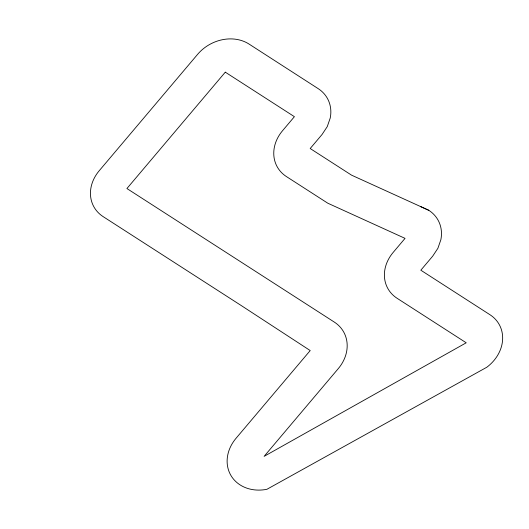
<?xml version="1.0" encoding="UTF-8"?>
<svg xmlns="http://www.w3.org/2000/svg" width="529" height="529" viewBox="0 0 529 529"><rect width="100%" height="100%" fill="white"/><g stroke="black" fill="none" stroke-linecap="round" stroke-linejoin="round"><path stroke-width="0.79" d="M420.72 206.627L428.774 210.291A37.724 31.78 -28.7 0 1 440.855 239.749L437.893 248.299L432.689 256.168L420.826 270.207L489.947 314.715A37.724 31.78 -28.7 0 1 486.786 367.258L266.92 489.292A38.286 32.256 -28.7 0 1 231.113 475.776A38.286 32.256 -28.7 0 1 236.04 438.296L310.206 350.562L241.409 305.656L103.162 216.639A37.757 31.813 -28.7 0 1 99.24 170.715L197.608 54.348A37.757 31.813 -28.7 0 1 249.04 44.066L318.141 88.608A37.724 31.78 -28.7 0 1 330.222 118.06L327.259 126.61L322.062 134.485L310.192 148.523L351.527 175.139L428.774 210.291M225.288 72.169L126.92 188.536L334.288 322.068A38.286 32.256 -28.7 0 1 338.269 368.634L264.11 456.362L466.221 342.792L397.094 298.283A37.724 31.78 -28.7 0 1 393.179 252.406L405.042 238.367L327.801 203.209L286.46 176.593A37.724 31.78 -28.7 0 1 282.546 130.716L294.408 116.678L225.288 72.169"/></g></svg>
